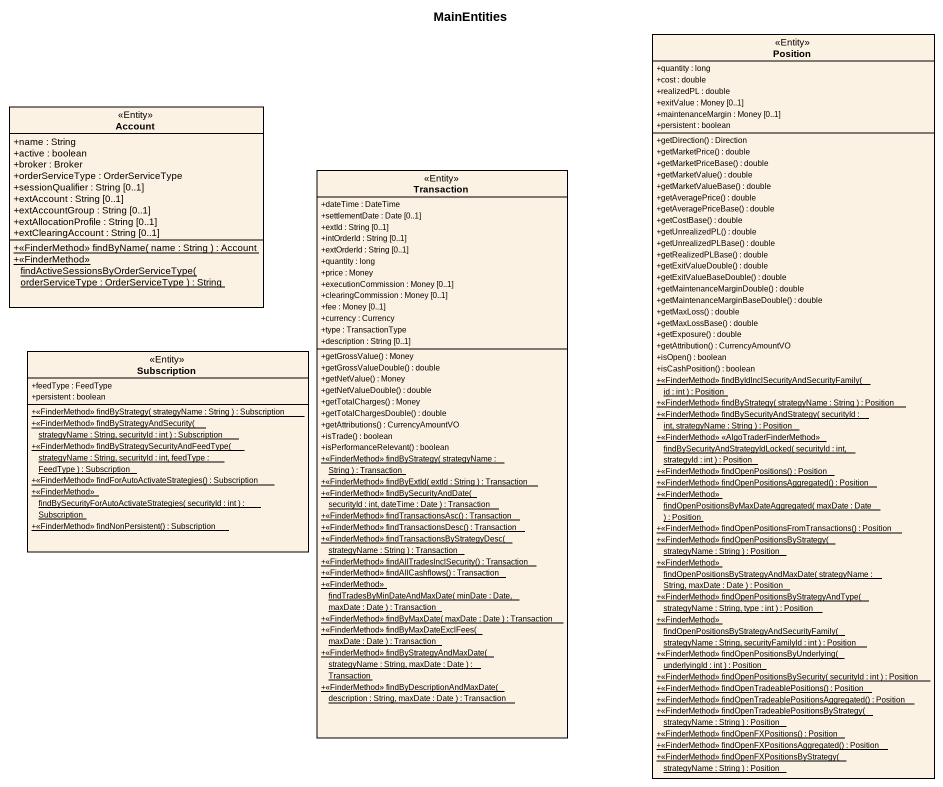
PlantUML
@startuml
title MainEntities
hide circle
hide empty members
skinparam classAttributeIconSize 0
class Position <<Entity>> {
  +quantity : long
  +cost : double
  +realizedPL : double
  +exitValue : Money [0..1]
  +maintenanceMargin : Money [0..1]
  +persistent : boolean
  +getDirection() : Direction
  +getMarketPrice() : double
  +getMarketPriceBase() : double
  +getMarketValue() : double
  +getMarketValueBase() : double
  +getAveragePrice() : double
  +getAveragePriceBase() : double
  +getCostBase() : double
  +getUnrealizedPL() : double
  +getUnrealizedPLBase() : double
  +getRealizedPLBase() : double
  +getExitValueDouble() : double
  +getExitValueBaseDouble() : double
  +getMaintenanceMarginDouble() : double
  +getMaintenanceMarginBaseDouble() : double
  +getMaxLoss() : double
  +getMaxLossBase() : double
  +getExposure() : double
  +getAttribution() : CurrencyAmountVO
  +isOpen() : boolean
  +isCashPosition() : boolean
  {static} +<<FinderMethod>> findByIdInclSecurityAndSecurityFamily( id : int ) : Position
  {static} +<<FinderMethod>> findByStrategy( strategyName : String ) : Position
  {static} +<<FinderMethod>> findBySecurityAndStrategy( securityId : int, strategyName : String ) : Position
  {static} +<<FinderMethod>> <<AlgoTraderFinderMethod>> findBySecurityAndStrategyIdLocked( securityId : int, strategyId : int ) : Position
  {static} +<<FinderMethod>> findOpenPositions() : Position
  {static} +<<FinderMethod>> findOpenPositionsAggregated() : Position
  {static} +<<FinderMethod>> findOpenPositionsByMaxDateAggregated( maxDate : Date ) : Position
  {static} +<<FinderMethod>> findOpenPositionsFromTransactions() : Position
  {static} +<<FinderMethod>> findOpenPositionsByStrategy( strategyName : String ) : Position
  {static} +<<FinderMethod>> findOpenPositionsByStrategyAndMaxDate( strategyName : String, maxDate : Date ) : Position
  {static} +<<FinderMethod>> findOpenPositionsByStrategyAndType( strategyName : String, type : int ) : Position
  {static} +<<FinderMethod>> findOpenPositionsByStrategyAndSecurityFamily( strategyName : String, securityFamilyId : int ) : Position
  {static} +<<FinderMethod>> findOpenPositionsByUnderlying( underlyingId : int ) : Position
  {static} +<<FinderMethod>> findOpenPositionsBySecurity( securityId : int ) : Position
  {static} +<<FinderMethod>> findOpenTradeablePositions() : Position
  {static} +<<FinderMethod>> findOpenTradeablePositionsAggregated() : Position
  {static} +<<FinderMethod>> findOpenTradeablePositionsByStrategy( strategyName : String ) : Position
  {static} +<<FinderMethod>> findOpenFXPositions() : Position
  {static} +<<FinderMethod>> findOpenFXPositionsAggregated() : Position
  {static} +<<FinderMethod>> findOpenFXPositionsByStrategy( strategyName : String ) : Position
}
class Account <<Entity>> {
  +name : String
  +active : boolean
  +broker : Broker
  +orderServiceType : OrderServiceType
  +sessionQualifier : String [0..1]
  +extAccount : String [0..1]
  +extAccountGroup : String [0..1]
  +extAllocationProfile : String [0..1]
  +extClearingAccount : String [0..1]
  {static} +<<FinderMethod>> findByName( name : String ) : Account
  {static} +<<FinderMethod>> findActiveSessionsByOrderServiceType( orderServiceType : OrderServiceType ) : String
}
class Transaction <<Entity>> {
  +dateTime : DateTime
  +settlementDate : Date [0..1]
  +extId : String [0..1]
  +intOrderId : String [0..1]
  +extOrderId : String [0..1]
  +quantity : long
  +price : Money
  +executionCommission : Money [0..1]
  +clearingCommission : Money [0..1]
  +fee : Money [0..1]
  +currency : Currency
  +type : TransactionType
  +description : String [0..1]
  +getGrossValue() : Money
  +getGrossValueDouble() : double
  +getNetValue() : Money
  +getNetValueDouble() : double
  +getTotalCharges() : Money
  +getTotalChargesDouble() : double
  +getAttributions() : CurrencyAmountVO
  +isTrade() : boolean
  +isPerformanceRelevant() : boolean
  {static} +<<FinderMethod>> findByStrategy( strategyName : String ) : Transaction
  {static} +<<FinderMethod>> findByExtId( extId : String ) : Transaction
  {static} +<<FinderMethod>> findBySecurityAndDate( securityId : int, dateTime : Date ) : Transaction
  {static} +<<FinderMethod>> findTransactionsAsc() : Transaction
  {static} +<<FinderMethod>> findTransactionsDesc() : Transaction
  {static} +<<FinderMethod>> findTransactionsByStrategyDesc( strategyName : String ) : Transaction
  {static} +<<FinderMethod>> findAllTradesInclSecurity() : Transaction
  {static} +<<FinderMethod>> findAllCashflows() : Transaction
  {static} +<<FinderMethod>> findTradesByMinDateAndMaxDate( minDate : Date, maxDate : Date ) : Transaction
  {static} +<<FinderMethod>> findByMaxDate( maxDate : Date ) : Transaction
  {static} +<<FinderMethod>> findByMaxDateExclFees( maxDate : Date ) : Transaction
  {static} +<<FinderMethod>> findByStrategyAndMaxDate( strategyName : String, maxDate : Date ) : Transaction
  {static} +<<FinderMethod>> findByDescriptionAndMaxDate( description : String, maxDate : Date ) : Transaction
}
class Subscription <<Entity>> {
  +feedType : FeedType
  +persistent : boolean
  {static} +<<FinderMethod>> findByStrategy( strategyName : String ) : Subscription
  {static} +<<FinderMethod>> findByStrategyAndSecurity( strategyName : String, securityId : int ) : Subscription
  {static} +<<FinderMethod>> findByStrategySecurityAndFeedType( strategyName : String, securityId : int, feedType : FeedType ) : Subscription
  {static} +<<FinderMethod>> findForAutoActivateStrategies() : Subscription
  {static} +<<FinderMethod>> findBySecurityForAutoActivateStrategies( securityId : int ) : Subscription
  {static} +<<FinderMethod>> findNonPersistent() : Subscription
}
@enduml
